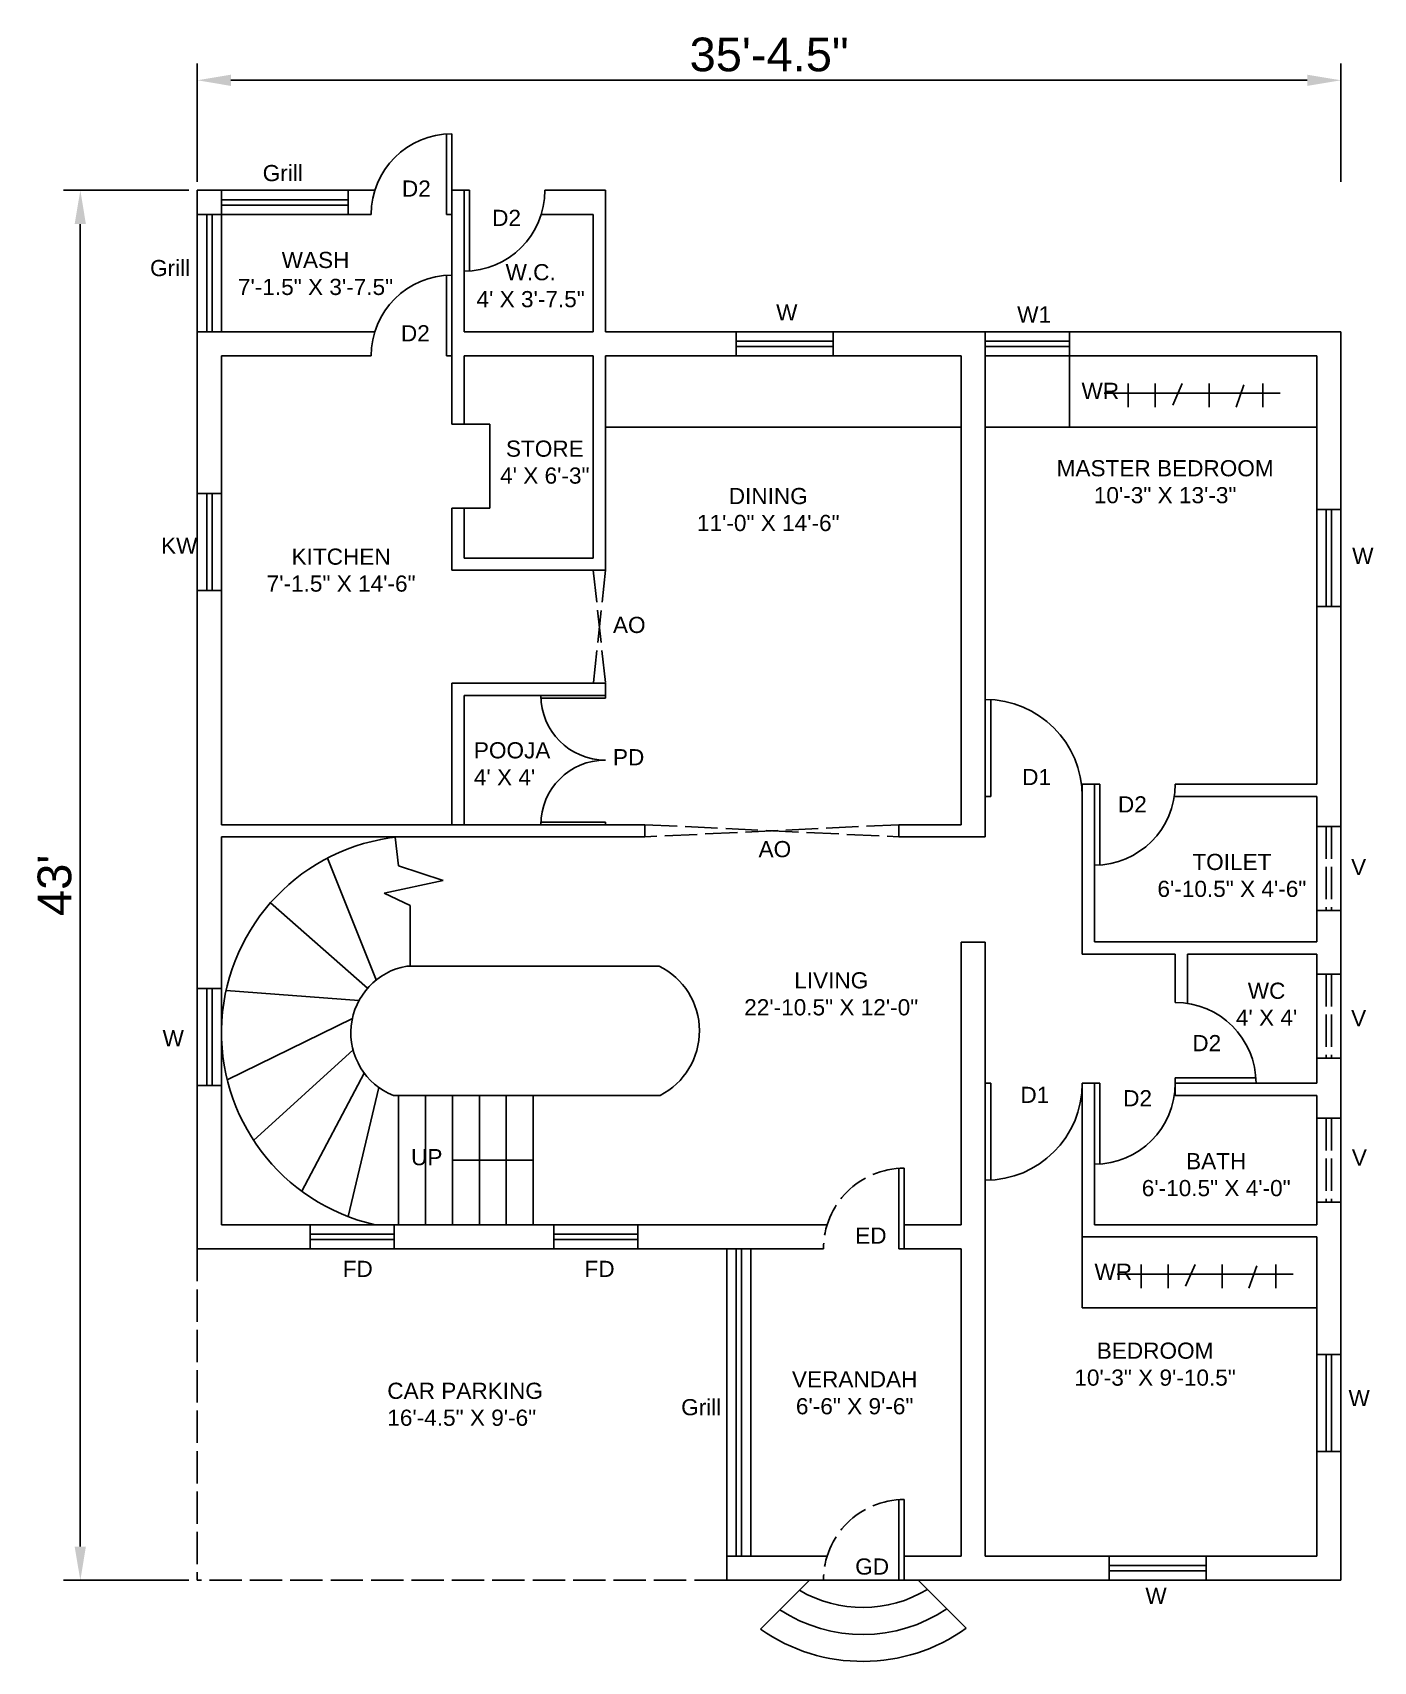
# Model space of a CAD drawing. Header units: millimetres. Extents: x 4397 to 4895, y 579 to 1184.
import ezdxf

# ---------------------------------------------------------------- set-up
doc = ezdxf.new("R2010")
doc.units = ezdxf.units.MM
doc.linetypes.add('ACAD_ISO02W100', pattern=[15, 12, -3])
doc.styles.get("Standard").update_dxf_attribs({"font": 'arial.ttf'})
doc.dimstyles.new('ISO-25', dxfattribs={"dimscale": 5, "dimtxt": 2.5, "dimasz": 2.5, "dimexe": 1.25, "dimexo": 0.625, "dimtad": 1, "dimlunit": 3, "dimtxsty": 'Standard', "dimcen": 2.5, "dimadec": 0, "dimazin": 0, "dimtfac": 1, "dimtmove": 0, "dimatfit": 3, "dimfxl": 1, "dimarcsym": 0})

# ---------------------------------------------------------------- blocks, each defined once
blk = doc.blocks.new('*D23')
at = {"color": 0, "lineweight": -2, "transparency": 16777216}
for p, q in [((4458.11, 1128.15), (4458.11, 1172.12)), ((4882.61, 1128.15), (4882.61, 1172.12)), ((4470.61, 1165.87), (4870.11, 1165.87))]:
    blk.add_line(p, q, dxfattribs=at)
at = {"color": 0, "transparency": 16777216}
for points in [[(4470.61, 1167.95), (4470.61, 1163.78), (4458.11, 1165.87)], [(4870.11, 1167.95), (4870.11, 1163.78), (4882.61, 1165.87)]]:
    blk.add_solid(points, dxfattribs=at)
at = {"layer": 'Defpoints', "color": 0, "transparency": 16777216}
for p in [(4882.61, 1165.87), (4458.11, 1125.02), (4882.61, 1125.02)]:
    blk.add_point(p, dxfattribs=at)
at = {"color": 0, "transparency": 16777216, "insert": (4670.36, 1175.38), "char_height": 12.5, "attachment_point": 5}
blk.add_mtext('35\'-4.5"', dxfattribs=at)
blk = doc.blocks.new('*D24')
at = {"color": 0, "lineweight": -2, "transparency": 16777216}
for p, q in [((4454.99, 1125.02), (4408.43, 1125.02)), ((4414.68, 1112.52), (4414.68, 621.52)), ((4454.99, 609.02), (4408.43, 609.02))]:
    blk.add_line(p, q, dxfattribs=at)
at = {"color": 0, "transparency": 16777216}
for points in [[(4412.59, 1112.52), (4416.76, 1112.52), (4414.68, 1125.02)], [(4412.59, 621.52), (4416.76, 621.52), (4414.68, 609.02)]]:
    blk.add_solid(points, dxfattribs=at)
at = {"layer": 'Defpoints', "color": 0, "transparency": 16777216}
for p in [(4458.11, 1125.02), (4414.68, 609.02), (4458.11, 609.02)]:
    blk.add_point(p, dxfattribs=at)
at = {"color": 0, "transparency": 16777216, "insert": (4405.16, 867.02), "char_height": 12.5, "attachment_point": 5, "rotation": 90}
blk.add_mtext("43'", dxfattribs=at)

msp = doc.modelspace()

# ---------------------------------------------------------------- linework, layer by layer
for p, q in [((4550.611, 1146.021), (4550.611, 1116.021)), ((4552.611, 1116.021), (4552.611, 1146.021)), ((4458.111, 732.021), (4458.111, 1125.021)), ((4523.993, 1125.021), (4458.111, 1125.021)), ((4467.111, 1116.021), (4467.111, 1125.021)), ((4514.129, 1116.021), (4514.129, 1125.021)), ((4559.111, 1125.021), (4552.611, 1125.021)), ((4557.111, 1095.021), (4557.111, 1125.021)), ((4559.111, 1095.021), (4559.111, 1125.021)), ((4609.611, 1125.021), (4587.111, 1125.021)), ((4609.611, 1116.021), (4609.611, 1125.021)), ((4467.111, 1121.521), (4514.129, 1121.521)), ((4467.111, 1119.521), (4514.129, 1119.521)), ((4467.111, 1116.021), (4458.111, 1116.021)), ((4461.611, 1116.021), (4461.611, 1072.521)), ((4463.611, 1116.021), (4463.611, 1072.521)), ((4522.611, 1116.021), (4467.111, 1116.021)), ((4467.111, 1072.521), (4467.111, 1116.021)), ((4552.611, 1116.021), (4550.611, 1116.021)), ((4552.611, 1116.021), (4552.611, 1063.521)), ((4557.111, 1072.521), (4557.111, 1116.021)), ((4605.111, 1116.021), (4585.729, 1116.021)), ((4605.111, 1072.521), (4605.111, 1116.021)), ((4609.611, 1072.521), (4609.611, 1116.021)), ((4550.611, 1093.521), (4550.611, 1063.521)), ((4467.111, 1072.521), (4458.111, 1072.521)), ((4523.993, 1072.521), (4467.111, 1072.521)), ((4552.611, 1038.191), (4552.611, 1072.521)), ((4605.111, 1072.521), (4557.111, 1072.521)), ((4741.611, 1072.521), (4609.611, 1072.521)), ((4658.147, 1072.521), (4658.147, 1063.521)), ((4694.147, 1063.521), (4694.147, 1072.521)), ((4882.611, 1072.521), (4741.611, 1072.521)), ((4750.611, 885.021), (4750.611, 1072.521)), ((4750.611, 1072.521), (4750.611, 1063.521)), ((4781.811, 1063.521), (4781.811, 1072.521)), ((4882.611, 609.021), (4882.611, 1072.521)), ((4658.147, 1069.021), (4694.147, 1069.021)), ((4658.147, 1067.021), (4694.147, 1067.021)), ((4750.611, 1069.021), (4781.811, 1069.021)), ((4750.611, 1067.021), (4781.811, 1067.021)), ((4467.111, 889.521), (4467.111, 1063.521)), ((4522.611, 1063.521), (4467.111, 1063.521)), ((4552.611, 1063.521), (4550.611, 1063.521)), ((4557.111, 1038.191), (4557.111, 1063.521)), ((4605.111, 1063.521), (4557.111, 1063.521)), ((4605.111, 988.521), (4605.111, 1063.521)), ((4741.611, 1063.521), (4609.611, 1063.521)), ((4609.611, 984.021), (4609.611, 1063.521)), ((4741.611, 889.521), (4741.611, 1063.521)), ((4873.611, 1063.521), (4750.611, 1063.521)), ((4781.811, 1063.521), (4781.811, 1037.137)), ((4873.611, 904.521), (4873.611, 1063.521)), ((4803.675, 1053.27), (4803.675, 1044.515)), ((4813.675, 1053.27), (4813.675, 1044.515)), ((4823.675, 1053.27), (4820.164, 1045.25)), ((4833.675, 1053.27), (4833.675, 1044.515)), ((4846.627, 1052.757), (4843.675, 1044.515)), ((4853.675, 1053.27), (4853.675, 1044.515)), ((4794.713, 1049.688), (4860.036, 1049.688)), ((4566.645, 1038.191), (4552.611, 1038.191)), ((4566.645, 1006.991), (4566.645, 1038.191)), ((4741.611, 1037.137), (4609.611, 1037.137)), ((4781.811, 1037.137), (4750.611, 1037.137)), ((4781.811, 1037.137), (4873.611, 1037.137)), ((4467.111, 1012.443), (4458.111, 1012.443)), ((4461.611, 976.443), (4461.611, 1012.443)), ((4463.611, 976.443), (4463.611, 1012.443)), ((4552.611, 984.021), (4552.611, 1006.991)), ((4552.611, 1006.991), (4557.111, 1006.991)), ((4557.111, 988.521), (4557.111, 1006.991)), ((4557.111, 1006.991), (4566.645, 1006.991)), ((4882.611, 1006.564), (4873.611, 1006.564)), ((4877.111, 970.564), (4877.111, 1006.564)), ((4879.111, 970.564), (4879.111, 1006.564)), ((4605.111, 988.521), (4557.111, 988.521)), ((4609.611, 984.021), (4552.611, 984.021)), ((4458.111, 976.443), (4467.111, 976.443)), ((4873.611, 970.564), (4882.611, 970.564)), ((4552.611, 889.521), (4552.611, 942.021)), ((4609.611, 942.021), (4552.611, 942.021)), ((4557.111, 889.521), (4557.111, 937.521)), ((4609.611, 937.521), (4557.111, 937.521)), ((4585.611, 937.521), (4609.611, 937.521)), ((4609.611, 937.521), (4609.611, 942.021)), ((4609.611, 937.521), (4609.611, 936.521)), ((4585.611, 936.521), (4609.611, 936.521)), ((4786.611, 846.021), (4786.611, 904.521)), ((4793.111, 904.521), (4786.611, 904.521)), ((4791.111, 846.021), (4791.111, 904.521)), ((4791.111, 874.521), (4791.111, 904.521)), ((4793.111, 874.521), (4793.111, 904.521)), ((4873.611, 904.521), (4821.111, 904.521)), ((4752.611, 900.021), (4750.611, 900.021)), ((4873.611, 900.021), (4820.772, 900.021)), ((4873.611, 846.021), (4873.611, 900.021)), ((4624.277, 889.521), (4467.111, 889.521)), ((4585.611, 890.521), (4609.611, 890.521)), ((4585.611, 889.521), (4609.611, 889.521)), ((4609.611, 889.521), (4609.611, 890.521)), ((4624.277, 889.521), (4624.277, 885.021)), ((4741.611, 889.521), (4718.531, 889.521)), ((4718.531, 885.021), (4718.531, 889.521)), ((4882.611, 888.885), (4873.611, 888.885)), ((4467.111, 741.021), (4467.111, 885.021)), ((4624.277, 885.021), (4467.111, 885.021)), ((4532.799, 874.225), (4531.527, 884.879)), ((4741.611, 885.021), (4718.531, 885.021)), ((4741.611, 885.021), (4750.611, 885.021)), ((4524.54, 831.913), (4506.427, 877.128)), ((4532.799, 874.225), (4549.413, 868.759)), ((4549.413, 868.759), (4527.53, 864.168)), ((4521.324, 828.84), (4485.216, 860.466)), ((4527.53, 864.168), (4537.159, 859.576)), ((4537.159, 859.576), (4537.159, 837.021)), ((4873.611, 857.685), (4882.611, 857.685)), ((4741.611, 741.021), (4741.611, 845.923)), ((4750.611, 845.923), (4741.611, 845.923)), ((4750.611, 618.021), (4750.611, 845.923)), ((4786.611, 846.021), (4786.611, 841.521)), ((4821.111, 841.521), (4786.611, 841.521)), ((4873.611, 846.021), (4791.111, 846.021)), ((4821.111, 823.521), (4821.111, 841.521)), ((4873.611, 841.521), (4825.611, 841.521)), ((4825.611, 823.182), (4825.611, 841.521)), ((4873.611, 793.521), (4873.611, 841.521)), ((4629.549, 837.021), (4535.876, 837.021)), ((4467.111, 828.754), (4458.111, 828.754)), ((4461.611, 792.754), (4461.611, 828.754)), ((4463.611, 792.754), (4463.611, 828.754)), ((4882.611, 834.081), (4873.611, 834.081)), ((4518.115, 824.219), (4468.805, 827.959)), ((4515.674, 817.601), (4469.236, 794.824)), ((4515.924, 805.985), (4479.028, 772.321)), ((4873.611, 802.881), (4882.611, 802.881)), ((4458.111, 792.754), (4467.111, 792.754)), ((4520.102, 797.304), (4496.87, 753.463)), ((4750.611, 793.521), (4752.611, 793.521)), ((4793.111, 793.521), (4786.611, 793.521)), ((4786.611, 736.521), (4786.611, 793.521)), ((4791.111, 763.521), (4791.111, 793.521)), ((4791.111, 741.021), (4791.111, 793.521)), ((4793.111, 763.521), (4793.111, 793.521)), ((4821.111, 789.021), (4821.111, 795.521)), ((4851.111, 795.521), (4821.111, 795.521)), ((4873.611, 793.521), (4821.111, 793.521)), ((4851.111, 793.521), (4821.111, 793.521)), ((4525.519, 791.978), (4514.096, 744.057)), ((4629.879, 789.021), (4530.907, 789.021)), ((4532.799, 789.021), (4532.799, 741.021)), ((4542.799, 789.021), (4542.799, 741.021)), ((4552.799, 789.021), (4552.799, 741.021)), ((4562.799, 789.021), (4562.799, 741.021)), ((4572.799, 789.021), (4572.799, 741.021)), ((4582.799, 789.021), (4582.799, 741.021)), ((4873.611, 789.021), (4821.111, 789.021)), ((4873.611, 741.021), (4873.611, 789.021)), ((4882.611, 780.586), (4873.611, 780.586)), ((4582.799, 765.021), (4552.799, 765.021)), ((4718.531, 762.021), (4718.531, 732.021)), ((4720.531, 762.021), (4720.531, 732.021)), ((4873.611, 749.386), (4882.611, 749.386)), ((4691.912, 741.021), (4467.111, 741.021)), ((4499.978, 741.021), (4499.978, 732.021)), ((4531.178, 732.021), (4531.178, 741.021)), ((4590.459, 741.021), (4590.459, 732.021)), ((4621.659, 732.021), (4621.659, 741.021)), ((4741.611, 741.021), (4720.531, 741.021)), ((4873.611, 741.021), (4791.111, 741.021)), ((4654.611, 732.021), (4458.111, 732.021)), ((4499.978, 737.521), (4531.178, 737.521)), ((4499.978, 735.521), (4531.178, 735.521)), ((4590.459, 737.521), (4621.659, 737.521)), ((4590.459, 735.521), (4621.659, 735.521)), ((4654.611, 609.021), (4654.611, 732.021)), ((4654.611, 732.021), (4663.611, 732.021)), ((4658.111, 618.021), (4658.111, 732.021)), ((4660.111, 618.021), (4660.111, 732.021)), ((4663.611, 618.021), (4663.611, 732.021)), ((4690.531, 732.021), (4663.611, 732.021)), ((4741.611, 732.021), (4718.531, 732.021)), ((4741.611, 618.021), (4741.611, 732.021)), ((4873.611, 736.521), (4786.611, 736.521)), ((4786.611, 736.521), (4786.611, 710.137)), ((4873.611, 618.021), (4873.611, 736.521)), ((4808.475, 726.27), (4808.475, 717.515)), ((4818.475, 726.27), (4818.475, 717.515)), ((4828.475, 726.27), (4824.964, 718.25)), ((4838.475, 726.27), (4838.475, 717.515)), ((4851.427, 725.757), (4848.475, 717.515)), ((4858.475, 726.27), (4858.475, 717.515)), ((4799.513, 722.688), (4864.836, 722.688)), ((4786.611, 710.137), (4873.611, 710.137)), ((4882.611, 692.889), (4873.611, 692.889)), ((4877.111, 656.889), (4877.111, 692.889)), ((4879.111, 656.889), (4879.111, 692.889)), ((4873.611, 656.889), (4882.611, 656.889)), ((4718.531, 639.021), (4718.531, 609.021)), ((4720.531, 639.021), (4720.531, 609.021)), ((4691.912, 618.021), (4654.611, 618.021)), ((4741.611, 618.021), (4720.531, 618.021)), ((4873.611, 618.021), (4750.611, 618.021)), ((4796.642, 618.021), (4796.642, 609.021)), ((4832.642, 609.021), (4832.642, 618.021)), ((4796.642, 614.521), (4832.642, 614.521)), ((4796.642, 612.521), (4832.642, 612.521)), ((4690.531, 609.021), (4654.611, 609.021)), ((4685.309, 609.021), (4667.17, 590.882)), ((4690.531, 609.021), (4718.531, 609.021)), ((4741.611, 609.021), (4718.531, 609.021)), ((4725.748, 609.021), (4743.539, 591.23)), ((4882.611, 609.021), (4741.611, 609.021))]:
    msp.add_line(p, q)
at = {"linetype": 'ACAD_ISO02W100'}
for p, q in [((4605.111, 984.021), (4609.611, 942.021)), ((4609.611, 984.021), (4605.162, 942.021)), ((4718.531, 889.521), (4624.277, 885.021)), ((4624.277, 889.521), (4718.531, 885.021)), ((4877.111, 888.885), (4877.111, 857.685)), ((4879.111, 888.885), (4879.111, 857.685)), ((4877.111, 834.081), (4877.111, 802.881)), ((4879.111, 834.081), (4879.111, 802.881)), ((4877.111, 780.586), (4877.111, 749.386)), ((4879.111, 780.586), (4879.111, 749.386)), ((4458.111, 732.021), (4458.111, 609.021)), ((4654.611, 609.021), (4458.111, 609.021))]:
    msp.add_line(p, q, dxfattribs=at)
for points in [[(4750.611, 936.021), (4750.611, 900.021)], [(4752.611, 936.021), (4752.611, 900.021)], [(4750.611, 757.521), (4750.611, 793.521)], [(4752.611, 757.521), (4752.611, 793.521)]]:
    msp.add_lwpolyline(points)
for centre, radius, start, end in [((4552.611, 1116.021), 30, 90, 180), ((4557.111, 1125.021), 30, 270, 0), ((4552.611, 1063.521), 30, 90, 180), ((4609.611, 937.521), 24, 180, 270), ((4750.611, 900.021), 36, 0, 90), ((4609.611, 889.521), 24, 90, 180), ((4791.111, 904.521), 30, 270, 0), ((4540.188, 812.317), 73.077, 95.803611, 257.324728), ((4540.188, 812.317), 25.077, 99.901549, 248.276645), ((4617.629, 812.938), 26.872, 297.121407, 63.667049), ((4821.111, 793.521), 30, 0, 90), ((4750.611, 793.521), 36, 270, 0), ((4791.111, 793.521), 30, 270, 0), ((4705.109, 645.047), 46.13, 239.402433, 301.357769), ((4705.109, 645.047), 56.13, 236.795416, 303.823119), ((4705.109, 645.047), 66.13, 234.991746, 305.530251)]:
    msp.add_arc(centre, radius, start, end)
for centre in [(4720.531, 732.021), (4720.531, 609.021)]:
    msp.add_arc(centre, 30, 90, 180, dxfattribs=at)

# ---------------------------------------------------------------- texts
at = {"char_height": 6, "attachment_point": 1}
for s, width, heights, insert in [('Grill', 33.21676, [0], (4482.373, 1134.433)), ('D2', 10.53185, [0], (4534.066, 1128.679)), ('D2', 10.53185, [0], (4567.542, 1117.793)), ('\\pxqc;WASH\\P7\'-1.5" X 3\'-7.5"', 89.82216, [25.516], (4457.084, 1102.168)), ('Grill', 33.21676, [0], (4440.555, 1099.171)), ('\\pxqc;W.C.\\P4\' X 3\'-7.5"', 48.35523, [21.452], (4557.666, 1097.632)), ('W', 18.53121, [0], (4672.97, 1082.702)), ('W1', 18.53121, [0], (4762.445, 1081.918)), ('D2', 10.53185, [0], (4533.69, 1074.951)), ('WR', 13.63281, [0], (4786.332, 1053.571)), ('\\pxqc;STORE\\P4\' X 6\'-3"', 40.48209, [23.738], (4566.863, 1032.131)), ('\\pxqc;MASTER BEDROOM\\P10\'-3" X 13\'-3"', 112.4935, [0], (4761.117, 1024.863)), ('\\pxqc;DINING\\P11\'-0" X 14\'-6"', 72.59448, [23.13], (4633.754, 1014.537)), ('KW', 18.53121, [0], (4444.657, 996.12)), ('\\pxqc;KITCHEN\\P7\'-1.5" X 14\'-6" ', 63.25431, [26.254], (4479.867, 992.043)), ('W', 18.53121, [0], (4886.795, 992.324)), ('AO', 17.30389, [0], (4612.395, 966.693)), ("POOJA\\P4' X 4'", 26.8483, [0], (4560.764, 920.145)), ('PD', 17.30389, [0], (4612.395, 917.579)), ('D1', 10.53185, [0], (4764.29, 910.218)), ('D2', 10.53185, [0], (4799.846, 900.072)), ('AO', 20.62731, [0], (4666.435, 883.471)), ('\\pxqc;TOILET\\P6\'-10.5" X 4\'-6"', 54.94512, [0], (4814.664, 878.712)), ('V', 8.55056, [0], (4886.395, 876.834)), ('\\pxqc;LIVING\\P22\'-10.5" X 12\'-0"', 71.08867, [0], (4657.872, 834.751)), ("\\pxqc;WC\\P4' X 4'", 22.63404, [17.313], (4843.699, 830.89)), ('V', 8.55056, [0], (4886.395, 820.72)), ('W', 18.53121, [0], (4445.225, 813.278)), ('D2', 10.53185, [0], (4827.452, 811.444)), ('D1', 10.53185, [0], (4763.636, 792.234)), ('D2', 10.53185, [0], (4801.776, 790.981)), ('UP', 10, [0], (4537.459, 769.109)), ('V', 8.55056, [0], (4886.67, 768.966)), ('\\pxqc;BATH\\P6\'-10.5" X 4\'-0"', 92.57754, [0], (4790.033, 767.634)), ('ED', 10.53185, [0], (4702.316, 739.999)), ('FD', 18.53121, [0], (4512.071, 727.642)), ('FD', 18.53121, [0], (4601.844, 727.642)), ('WR', 13.63281, [0], (4791.132, 726.571)), ('\\pxqc;BEDROOM\\P10\'-3" X 9\'-10.5"', 92.57754, [0], (4767.341, 697.277)), ('\\pxqc;VERANDAH\\P6\'-6" X 9\'-6"', 53.07188, [0], (4675.582, 686.655)), ('CAR PARKING\\P16\'-4.5" X 9\'-6"', 95.27315, [0], (4528.63, 682.387)), ('W', 18.53121, [0], (4885.429, 679.704)), ('Grill', 33.21676, [0], (4637.716, 676.302)), ('GD', 10.53185, [0], (4702.316, 617.142)), ('W', 18.53121, [0], (4810.035, 606.292))]:
    msp.add_mtext_dynamic_manual_height_columns(s, width=width, gutter_width=12.5, heights=heights, dxfattribs=dict(at, insert=insert))

# ---------------------------------------------------------------- dimensions: what is measured, and where the dimension line sits
dim = msp.add_linear_dim(base=(4882.611, 1165.868), p1=(4458.111, 1125.021), p2=(4882.611, 1125.021), dimstyle='ISO-25')
dim.commit()
dim.dimension.update_dxf_attribs({"geometry": '*D23', "text_midpoint": (4670.361, 1175.38)})
dim = msp.add_linear_dim(base=(4414.676, 609.021), p1=(4458.111, 1125.021), p2=(4458.111, 609.021), angle=90, dimstyle='ISO-25')
dim.commit()
dim.dimension.update_dxf_attribs({"geometry": '*D24', "text_midpoint": (4405.165, 867.021)})

doc.saveas('drawing.dxf')
